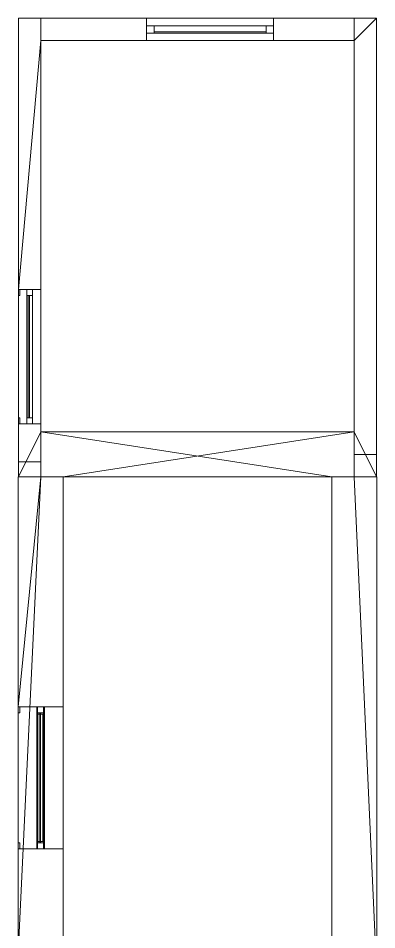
# Model space of a CAD drawing. Header units: millimetres. Extents: x -152400 to 152400, y -152400 to 152400.
# Drawn here: x 1642 to 4041, y 7605 to 13703 of the extents above; entities that cross this region are included whole.
import ezdxf

# ---------------------------------------------------------------- set-up
doc = ezdxf.new("R2010")
doc.units = ezdxf.units.MM
for name, color, linetype, lineweight in [('A-DOOR', 31, 'Continuous', 15), ('A-FLOR', 192, 'Continuous', 15), ('A-GLAZ', 151, 'Continuous', 15), ('A-WALL', 113, 'Continuous', 15)]:
    doc.layers.add(name, color=color, linetype=linetype, lineweight=lineweight)

# ---------------------------------------------------------------- blocks, each defined once
blk = doc.blocks.new('window_218 - window_218-2050824-Cover Sheet View')
at = {"layer": 'A-GLAZ', "lineweight": 18}
mesh = blk.add_polyface(dxfattribs=at)
corners = [(-425, -25, 800), (-425, -25, 1850), (-425, 25, 1850), (-425, 25, 800)]
mesh.append_faces([[corners[k] for k in face] for face in [(0, 1, 2, 3)]])
mesh = blk.add_polyface(dxfattribs=at)
corners = [(425, -25, 800), (-425, -25, 800), (-425, 25, 800), (425, 25, 800)]
mesh.append_faces([[corners[k] for k in face] for face in [(0, 1, 2, 3)]])
mesh = blk.add_polyface(dxfattribs=at)
corners = [(-425, 25, 1850), (425, 25, 1850), (425, 25, 800), (-425, 25, 800), (-375, 25, 1800), (-375, 25, 850), (375, 25, 850), (375, 25, 1800)]
mesh.append_faces([[corners[k] for k in face] for face in [(3, 5, 6, 2), (2, 6, 7, 1)]], dxfattribs={"vtx0": -1, "vtx2": -1})
mesh.append_faces([[corners[k] for k in face] for face in [(4, 5, 3, 0), (7, 4, 0, 1)]], dxfattribs={"vtx1": -1, "vtx3": -1})
mesh = blk.add_polyface(dxfattribs=at)
corners = [(-425, -25, 1850), (425, -25, 1850), (425, 25, 1850), (-425, 25, 1850)]
mesh.append_faces([[corners[k] for k in face] for face in [(0, 1, 2, 3)]])
mesh = blk.add_polyface(dxfattribs=at)
corners = [(-375, -25, 850), (375, -25, 850), (375, 25, 850), (-375, 25, 850)]
mesh.append_faces([[corners[k] for k in face] for face in [(0, 1, 2, 3)]])
mesh = blk.add_polyface(dxfattribs=at)
corners = [(-375, -25, 1800), (-375, -25, 850), (-375, 25, 850), (-375, 25, 1800)]
mesh.append_faces([[corners[k] for k in face] for face in [(0, 1, 2, 3)]])
mesh = blk.add_polyface(dxfattribs=at)
corners = [(375, -25, 1800), (-375, -25, 1800), (-375, 25, 1800), (375, 25, 1800)]
mesh.append_faces([[corners[k] for k in face] for face in [(0, 1, 2, 3)]])
at = {"layer": 'A-GLAZ', "lineweight": 18, "transparency": 33554432}
mesh = blk.add_polyface(dxfattribs=at)
corners = [(-375, 25, 1800), (375, 25, 1800), (375, 25, 850), (-375, 25, 850)]
mesh.append_faces([[corners[k] for k in face] for face in [(3, 0, 1, 2)]])
mesh = blk.add_polyface(dxfattribs=at)
corners = [(-375, 25, 850), (375, 25, 850), (375, 15, 850), (-375, 15, 850)]
mesh.append_faces([[corners[k] for k in face] for face in [(0, 1, 2, 3)]])
mesh = blk.add_polyface(dxfattribs=at)
corners = [(-375, 25, 1800), (-375, 25, 850), (-375, 15, 850), (-375, 15, 1800)]
mesh.append_faces([[corners[k] for k in face] for face in [(0, 1, 2, 3)]])
mesh = blk.add_polyface(dxfattribs=at)
corners = [(375, 25, 1800), (-375, 25, 1800), (-375, 15, 1800), (375, 15, 1800)]
mesh.append_faces([[corners[k] for k in face] for face in [(0, 1, 2, 3)]])
mesh = blk.add_polyface(dxfattribs=at)
corners = [(-375, 15, 1800), (-375, 15, 850), (375, 15, 850), (375, 15, 1800)]
mesh.append_faces([[corners[k] for k in face] for face in [(2, 3, 0, 1)]])
at = {"layer": 'A-GLAZ', "lineweight": 18}
mesh = blk.add_polyface(dxfattribs=at)
corners = [(375, -25, 850), (375, -25, 1800), (375, 25, 1800), (375, 25, 850)]
mesh.append_faces([[corners[k] for k in face] for face in [(0, 1, 2, 3)]])
at = {"layer": 'A-GLAZ', "lineweight": 18, "transparency": 33554432}
mesh = blk.add_polyface(dxfattribs=at)
corners = [(375, 25, 850), (375, 25, 1800), (375, 15, 1800), (375, 15, 850)]
mesh.append_faces([[corners[k] for k in face] for face in [(0, 1, 2, 3)]])
at = {"layer": 'A-GLAZ', "lineweight": 18}
mesh = blk.add_polyface(dxfattribs=at)
corners = [(425, -25, 1850), (425, -25, 800), (425, 25, 800), (425, 25, 1850)]
mesh.append_faces([[corners[k] for k in face] for face in [(0, 1, 2, 3)]])
mesh = blk.add_polyface(dxfattribs=at)
corners = [(-425, -25, 1850), (-425, -25, 800), (425, -25, 800), (425, -25, 1850), (-375, -25, 1800), (375, -25, 1800), (375, -25, 850), (-375, -25, 850)]
mesh.append_faces([[corners[k] for k in face] for face in [(0, 4, 5, 3), (3, 5, 6, 2)]], dxfattribs={"vtx0": -1, "vtx2": -1})
mesh.append_faces([[corners[k] for k in face] for face in [(7, 4, 0, 1), (6, 7, 1, 2)]], dxfattribs={"vtx1": -1, "vtx3": -1})
blk = doc.blocks.new('door_204 - door_204-2050844-Cover Sheet View')
at = {"layer": 'A-DOOR', "lineweight": 18}
for p, q in [((-450, -65), (-410, -65)), ((-450, -75), (-450, -65)), ((-410, -75), (-450, -75)), ((-410, -65), (-410, -75)), ((-400, -75), (-410, -75)), ((410, -65), (450, -65)), ((410, -75), (410, -65)), ((450, -75), (410, -75)), ((450, -65), (450, -75))]:
    blk.add_line(p, q, dxfattribs=at)
mesh = blk.add_polyface(dxfattribs=at)
corners = [(-450, 20, 2150), (450, 20, 2150), (450, 20), (410, 20), (410, 20, 2110), (-410, 20, 2110), (-410, 20), (-450, 20)]
mesh.append_faces([[corners[k] for k in face] for face in [(4, 5, 0, 1)]], dxfattribs={"vtx1": -1, "vtx3": -1})
mesh.append_faces([[corners[k] for k in face] for face in [(2, 3, 4, 1)]], dxfattribs={"vtx2": -1})
mesh.append_faces([[corners[k] for k in face] for face in [(5, 6, 7, 0)]], dxfattribs={"vtx3": -1})
mesh = blk.add_polyface(dxfattribs=at)
corners = [(-450, -20), (-450, -20, 2150), (-450, 20, 2150), (-450, 20)]
mesh.append_faces([[corners[k] for k in face] for face in [(0, 1, 2, 3)]])
mesh = blk.add_polyface(dxfattribs=at)
corners = [(-410, -20), (-450, -20), (-450, 20), (-410, 20)]
mesh.append_faces([[corners[k] for k in face] for face in [(3, 0, 1, 2)]])
mesh = blk.add_polyface(dxfattribs=at)
corners = [(-450, -20, 2150), (450, -20, 2150), (450, 20, 2150), (-450, 20, 2150)]
mesh.append_faces([[corners[k] for k in face] for face in [(0, 1, 2, 3)]])
mesh = blk.add_polyface(dxfattribs=at)
corners = [(-410, -20, 2110), (-410, -20), (-410, 20), (-410, 20, 2110)]
mesh.append_faces([[corners[k] for k in face] for face in [(0, 1, 2, 3)]])
mesh = blk.add_polyface(dxfattribs=at)
corners = [(410, -20, 2110), (-410, -20, 2110), (-410, 20, 2110), (410, 20, 2110)]
mesh.append_faces([[corners[k] for k in face] for face in [(0, 1, 2, 3)]])
mesh = blk.add_polyface(dxfattribs=at)
corners = [(410, 0, 2110), (410, 0), (-410, 0), (-410, 0, 2110)]
mesh.append_faces([[corners[k] for k in face] for face in [(1, 2, 3, 0)]])
mesh = blk.add_polyface(dxfattribs=at)
corners = [(-410, -10, 2110), (410, -10, 2110), (410, 0, 2110), (-410, 0, 2110)]
mesh.append_faces([[corners[k] for k in face] for face in [(0, 1, 2, 3)]])
mesh = blk.add_polyface(dxfattribs=at)
corners = [(-410, -10), (-410, -10, 2110), (-410, 0, 2110), (-410, 0)]
mesh.append_faces([[corners[k] for k in face] for face in [(0, 1, 2, 3)]])
mesh = blk.add_polyface(dxfattribs=at)
corners = [(410, -10), (-410, -10), (-410, 0), (410, 0)]
mesh.append_faces([[corners[k] for k in face] for face in [(0, 1, 2, 3)]])
mesh = blk.add_polyface(dxfattribs=at)
corners = [(410, -20), (410, -20, 2110), (410, 20, 2110), (410, 20)]
mesh.append_faces([[corners[k] for k in face] for face in [(0, 1, 2, 3)]])
mesh = blk.add_polyface(dxfattribs=at)
corners = [(450, -20), (410, -20), (410, 20), (450, 20)]
mesh.append_faces([[corners[k] for k in face] for face in [(0, 1, 2, 3)]])
mesh = blk.add_polyface(dxfattribs=at)
corners = [(410, -10, 2110), (410, -10), (410, 0), (410, 0, 2110)]
mesh.append_faces([[corners[k] for k in face] for face in [(0, 1, 2, 3)]])
mesh = blk.add_polyface(dxfattribs=at)
corners = [(450, -20, 2150), (450, -20), (450, 20), (450, 20, 2150)]
mesh.append_faces([[corners[k] for k in face] for face in [(0, 1, 2, 3)]])
mesh = blk.add_polyface(dxfattribs=at)
corners = [(-450, -20, 2150), (-450, -20), (-410, -20), (-410, -20, 2110), (410, -20, 2110), (410, -20), (450, -20), (450, -20, 2150)]
mesh.append_faces([[corners[k] for k in face] for face in [(3, 0, 1, 2)]], dxfattribs={"vtx0": -1})
mesh.append_faces([[corners[k] for k in face] for face in [(0, 3, 4, 7)]], dxfattribs={"vtx0": -1, "vtx2": -1})
mesh.append_faces([[corners[k] for k in face] for face in [(6, 7, 4, 5)]], dxfattribs={"vtx1": -1})
mesh = blk.add_polyface(dxfattribs=at)
corners = [(410, -10, 2110), (-410, -10, 2110), (-410, -10), (410, -10)]
mesh.append_faces([[corners[k] for k in face] for face in [(2, 3, 0, 1)]])
blk = doc.blocks.new('door_3263 - door_3263-2050846-Cover Sheet View')
at = {"layer": 'A-DOOR', "lineweight": 18}
for p, q in [((-475, -140), (-435, -140)), ((-475, -150), (-475, -140)), ((-435, -150), (-475, -150)), ((-435, -140), (-435, -150)), ((-425, -150), (-435, -150)), ((435, -140), (475, -140)), ((435, -150), (435, -140)), ((475, -150), (435, -150)), ((475, -140), (475, -150))]:
    blk.add_line(p, q, dxfattribs=at)
mesh = blk.add_polyface(dxfattribs=at)
corners = [(-475, 20, 2100), (475, 20, 2100), (475, 20), (435, 20), (435, 20, 2060), (-435, 20, 2060), (-435, 20), (-475, 20)]
mesh.append_faces([[corners[k] for k in face] for face in [(4, 5, 0, 1)]], dxfattribs={"vtx1": -1, "vtx3": -1})
mesh.append_faces([[corners[k] for k in face] for face in [(2, 3, 4, 1)]], dxfattribs={"vtx2": -1})
mesh.append_faces([[corners[k] for k in face] for face in [(5, 6, 7, 0)]], dxfattribs={"vtx3": -1})
mesh = blk.add_polyface(dxfattribs=at)
corners = [(-475, -20), (-475, -20, 2100), (-475, 20, 2100), (-475, 20)]
mesh.append_faces([[corners[k] for k in face] for face in [(0, 1, 2, 3)]])
mesh = blk.add_polyface(dxfattribs=at)
corners = [(-435, -20), (-475, -20), (-475, 20), (-435, 20)]
mesh.append_faces([[corners[k] for k in face] for face in [(3, 0, 1, 2)]])
mesh = blk.add_polyface(dxfattribs=at)
corners = [(-475, -20, 2100), (475, -20, 2100), (475, 20, 2100), (-475, 20, 2100)]
mesh.append_faces([[corners[k] for k in face] for face in [(0, 1, 2, 3)]])
mesh = blk.add_polyface(dxfattribs=at)
corners = [(-435, -20, 2060), (-435, -20), (-435, 20), (-435, 20, 2060)]
mesh.append_faces([[corners[k] for k in face] for face in [(0, 1, 2, 3)]])
mesh = blk.add_polyface(dxfattribs=at)
corners = [(435, -20, 2060), (-435, -20, 2060), (-435, 20, 2060), (435, 20, 2060)]
mesh.append_faces([[corners[k] for k in face] for face in [(0, 1, 2, 3)]])
mesh = blk.add_polyface(dxfattribs=at)
corners = [(435, 0, 2060), (435, 0), (-435, 0), (-435, 0, 2060)]
mesh.append_faces([[corners[k] for k in face] for face in [(2, 3, 0, 1)]])
mesh = blk.add_polyface(dxfattribs=at)
corners = [(-435, -10, 2060), (435, -10, 2060), (435, 0, 2060), (-435, 0, 2060)]
mesh.append_faces([[corners[k] for k in face] for face in [(0, 1, 2, 3)]])
mesh = blk.add_polyface(dxfattribs=at)
corners = [(-435, -10), (-435, -10, 2060), (-435, 0, 2060), (-435, 0)]
mesh.append_faces([[corners[k] for k in face] for face in [(0, 1, 2, 3)]])
mesh = blk.add_polyface(dxfattribs=at)
corners = [(435, -10), (-435, -10), (-435, 0), (435, 0)]
mesh.append_faces([[corners[k] for k in face] for face in [(0, 1, 2, 3)]])
mesh = blk.add_polyface(dxfattribs=at)
corners = [(435, -20), (435, -20, 2060), (435, 20, 2060), (435, 20)]
mesh.append_faces([[corners[k] for k in face] for face in [(0, 1, 2, 3)]])
mesh = blk.add_polyface(dxfattribs=at)
corners = [(475, -20), (435, -20), (435, 20), (475, 20)]
mesh.append_faces([[corners[k] for k in face] for face in [(0, 1, 2, 3)]])
mesh = blk.add_polyface(dxfattribs=at)
corners = [(435, -10, 2060), (435, -10), (435, 0), (435, 0, 2060)]
mesh.append_faces([[corners[k] for k in face] for face in [(0, 1, 2, 3)]])
mesh = blk.add_polyface(dxfattribs=at)
corners = [(475, -20, 2100), (475, -20), (475, 20), (475, 20, 2100)]
mesh.append_faces([[corners[k] for k in face] for face in [(0, 1, 2, 3)]])
mesh = blk.add_polyface(dxfattribs=at)
corners = [(-475, -20, 2100), (-475, -20), (-435, -20), (-435, -20, 2060), (435, -20, 2060), (435, -20), (475, -20), (475, -20, 2100)]
mesh.append_faces([[corners[k] for k in face] for face in [(3, 0, 1, 2)]], dxfattribs={"vtx0": -1})
mesh.append_faces([[corners[k] for k in face] for face in [(0, 3, 4, 7)]], dxfattribs={"vtx0": -1, "vtx2": -1})
mesh.append_faces([[corners[k] for k in face] for face in [(6, 7, 4, 5)]], dxfattribs={"vtx1": -1})
mesh = blk.add_polyface(dxfattribs=at)
corners = [(435, -10, 2060), (-435, -10, 2060), (-435, -10), (435, -10)]
mesh.append_faces([[corners[k] for k in face] for face in [(3, 0, 1, 2)]])
blk = doc.blocks.new('window_218 - window_218-2050826-Cover Sheet View')
at = {"layer": 'A-GLAZ', "lineweight": 18}
mesh = blk.add_polyface(dxfattribs=at)
corners = [(-475, -25, 800), (-475, -25, 1200), (-475, 25, 1200), (-475, 25, 800)]
mesh.append_faces([[corners[k] for k in face] for face in [(0, 1, 2, 3)]])
mesh = blk.add_polyface(dxfattribs=at)
corners = [(475, -25, 800), (-475, -25, 800), (-475, 25, 800), (475, 25, 800)]
mesh.append_faces([[corners[k] for k in face] for face in [(0, 1, 2, 3)]])
mesh = blk.add_polyface(dxfattribs=at)
corners = [(-475, 25, 1200), (475, 25, 1200), (475, 25, 800), (-475, 25, 800), (-425, 25, 1150), (-425, 25, 850), (425, 25, 850), (425, 25, 1150)]
mesh.append_faces([[corners[k] for k in face] for face in [(3, 5, 6, 2), (2, 6, 7, 1)]], dxfattribs={"vtx0": -1, "vtx2": -1})
mesh.append_faces([[corners[k] for k in face] for face in [(4, 5, 3, 0), (7, 4, 0, 1)]], dxfattribs={"vtx1": -1, "vtx3": -1})
mesh = blk.add_polyface(dxfattribs=at)
corners = [(-475, -25, 1200), (475, -25, 1200), (475, 25, 1200), (-475, 25, 1200)]
mesh.append_faces([[corners[k] for k in face] for face in [(0, 1, 2, 3)]])
mesh = blk.add_polyface(dxfattribs=at)
corners = [(-425, -25, 850), (425, -25, 850), (425, 25, 850), (-425, 25, 850)]
mesh.append_faces([[corners[k] for k in face] for face in [(0, 1, 2, 3)]])
mesh = blk.add_polyface(dxfattribs=at)
corners = [(-425, -25, 1150), (-425, -25, 850), (-425, 25, 850), (-425, 25, 1150)]
mesh.append_faces([[corners[k] for k in face] for face in [(0, 1, 2, 3)]])
mesh = blk.add_polyface(dxfattribs=at)
corners = [(425, -25, 1150), (-425, -25, 1150), (-425, 25, 1150), (425, 25, 1150)]
mesh.append_faces([[corners[k] for k in face] for face in [(0, 1, 2, 3)]])
at = {"layer": 'A-GLAZ', "lineweight": 18, "transparency": 33554432}
mesh = blk.add_polyface(dxfattribs=at)
corners = [(-425, 25, 1150), (425, 25, 1150), (425, 25, 850), (-425, 25, 850)]
mesh.append_faces([[corners[k] for k in face] for face in [(3, 0, 1, 2)]])
mesh = blk.add_polyface(dxfattribs=at)
corners = [(-425, 25, 850), (425, 25, 850), (425, 15, 850), (-425, 15, 850)]
mesh.append_faces([[corners[k] for k in face] for face in [(0, 1, 2, 3)]])
mesh = blk.add_polyface(dxfattribs=at)
corners = [(-425, 25, 1150), (-425, 25, 850), (-425, 15, 850), (-425, 15, 1150)]
mesh.append_faces([[corners[k] for k in face] for face in [(0, 1, 2, 3)]])
mesh = blk.add_polyface(dxfattribs=at)
corners = [(425, 25, 1150), (-425, 25, 1150), (-425, 15, 1150), (425, 15, 1150)]
mesh.append_faces([[corners[k] for k in face] for face in [(0, 1, 2, 3)]])
mesh = blk.add_polyface(dxfattribs=at)
corners = [(-425, 15, 1150), (-425, 15, 850), (425, 15, 850), (425, 15, 1150)]
mesh.append_faces([[corners[k] for k in face] for face in [(2, 3, 0, 1)]])
at = {"layer": 'A-GLAZ', "lineweight": 18}
mesh = blk.add_polyface(dxfattribs=at)
corners = [(425, -25, 850), (425, -25, 1150), (425, 25, 1150), (425, 25, 850)]
mesh.append_faces([[corners[k] for k in face] for face in [(0, 1, 2, 3)]])
at = {"layer": 'A-GLAZ', "lineweight": 18, "transparency": 33554432}
mesh = blk.add_polyface(dxfattribs=at)
corners = [(425, 25, 850), (425, 25, 1150), (425, 15, 1150), (425, 15, 850)]
mesh.append_faces([[corners[k] for k in face] for face in [(0, 1, 2, 3)]])
at = {"layer": 'A-GLAZ', "lineweight": 18}
mesh = blk.add_polyface(dxfattribs=at)
corners = [(475, -25, 1200), (475, -25, 800), (475, 25, 800), (475, 25, 1200)]
mesh.append_faces([[corners[k] for k in face] for face in [(0, 1, 2, 3)]])
mesh = blk.add_polyface(dxfattribs=at)
corners = [(-475, -25, 1200), (-475, -25, 800), (475, -25, 800), (475, -25, 1200), (-425, -25, 1150), (425, -25, 1150), (425, -25, 850), (-425, -25, 850)]
mesh.append_faces([[corners[k] for k in face] for face in [(0, 4, 5, 3), (3, 5, 6, 2)]], dxfattribs={"vtx0": -1, "vtx2": -1})
mesh.append_faces([[corners[k] for k in face] for face in [(7, 4, 0, 1), (6, 7, 1, 2)]], dxfattribs={"vtx1": -1, "vtx3": -1})

msp = doc.modelspace()

# ---------------------------------------------------------------- block references
at = {"layer": 'A-DOOR', "lineweight": 18, "rotation": 270}
for name, p in [('door_204 - door_204-2050844-Cover Sheet View', (1718.5, 11438.89)), ('door_3263 - door_3263-2050846-Cover Sheet View', (1792, 8621.2))]:
    msp.add_blockref(name, p, dxfattribs=at)
at = {"layer": 'A-GLAZ', "lineweight": 18, "transparency": 33554432}
for name, p, rotation in [('window_218 - window_218-2050824-Cover Sheet View', (2925.46, 13628, 200), 180), ('window_218 - window_218-2050826-Cover Sheet View', (1792, 8621.2, 1300), 270)]:
    msp.add_blockref(name, p, dxfattribs=dict(at, rotation=rotation))

# ---------------------------------------------------------------- meshes
at = {"layer": 'A-FLOR', "lineweight": 18}
mesh = msp.add_polyface(dxfattribs=at)
corners = [(1793.5, 13553), (3889.5, 13553), (3889.5, 10935), (1793.5, 10935)]
mesh.append_faces([[corners[k] for k in face] for face in [(3, 0, 1, 2)]])
mesh = msp.add_polyface(dxfattribs=at)
corners = [(1793.5, 13553, 1), (1793.5, 10935, 1), (3889.5, 10935, 1), (3889.5, 13553, 1)]
mesh.append_faces([[corners[k] for k in face] for face in [(2, 3, 0, 1)]])
mesh = msp.add_polyface(dxfattribs=at)
corners = [(3889.5, 13553), (1793.5, 13553), (1793.5, 13553, 1), (3889.5, 13553, 1)]
mesh.append_faces([[corners[k] for k in face] for face in [(3, 0, 1, 2)]])
mesh = msp.add_polyface(dxfattribs=at)
corners = [(1793.5, 13553), (1793.5, 10935), (1793.5, 10935, 1), (1793.5, 13553, 1)]
mesh.append_faces([[corners[k] for k in face] for face in [(0, 1, 2, 3)]])
mesh = msp.add_polyface(dxfattribs=at)
corners = [(3889.5, 10935), (3889.5, 13553), (3889.5, 13553, 1), (3889.5, 10935, 1)]
mesh.append_faces([[corners[k] for k in face] for face in [(0, 1, 2, 3)]])
mesh = msp.add_polyface(dxfattribs=at)
corners = [(1793.5, 10935), (3889.5, 10935), (3889.5, 10935, 1), (1793.5, 10935, 1)]
mesh.append_faces([[corners[k] for k in face] for face in [(3, 0, 1, 2)]])
mesh = msp.add_polyface(dxfattribs=at)
corners = [(1942, 10635), (3741, 10635), (3741, 7295), (1942, 7295)]
mesh.append_faces([[corners[k] for k in face] for face in [(3, 0, 1, 2)]])
mesh = msp.add_polyface(dxfattribs=at)
corners = [(1942, 10635, 1), (1942, 7295, 1), (3741, 7295, 1), (3741, 10635, 1)]
mesh.append_faces([[corners[k] for k in face] for face in [(2, 3, 0, 1)]])
mesh = msp.add_polyface(dxfattribs=at)
corners = [(3741, 10635), (1942, 10635), (1942, 10635, 1), (3741, 10635, 1)]
mesh.append_faces([[corners[k] for k in face] for face in [(0, 1, 2, 3)]])
mesh = msp.add_polyface(dxfattribs=at)
corners = [(1942, 10635), (1942, 7295), (1942, 7295, 1), (1942, 10635, 1)]
mesh.append_faces([[corners[k] for k in face] for face in [(0, 1, 2, 3)]])
mesh = msp.add_polyface(dxfattribs=at)
corners = [(3741, 7295), (3741, 10635), (3741, 10635, 1), (3741, 7295, 1)]
mesh.append_faces([[corners[k] for k in face] for face in [(0, 1, 2, 3)]])
at = {"layer": 'A-WALL', "lineweight": 18}
mesh = msp.add_polyface(dxfattribs=at)
corners = [(1643.5, 10734.15, 2580), (1643.5, 13703, 2190.15), (1643.5, 13703), (1643.5, 11888.89), (1643.5, 11888.89, 2150), (1643.5, 10988.89, 2150), (1643.5, 10988.89), (1643.5, 10635), (1643.5, 10635, 2580)]
mesh.append_faces([[corners[k] for k in face] for face in [(6, 7, 5)]], dxfattribs={"vtx1": -1})
mesh.append_faces([[corners[k] for k in face] for face in [(8, 0, 5, 7)]], dxfattribs={"vtx1": -1, "vtx2": -1})
mesh.append_faces([[corners[k] for k in face] for face in [(0, 1, 4, 5)]], dxfattribs={"vtx1": -1, "vtx3": -1})
mesh.append_faces([[corners[k] for k in face] for face in [(2, 3, 4, 1)]], dxfattribs={"vtx2": -1})
mesh = msp.add_polyface(dxfattribs=at)
corners = [(1643.5, 13703), (1793.5, 13703), (1793.5, 13553), (1793.5, 11888.89), (1643.5, 11888.89), (1793.5, 10635), (1643.5, 10635), (1643.5, 10988.89), (1793.5, 10988.89), (1793.5, 10935)]
mesh.append_faces([[corners[k] for k in face] for face in [(4, 2, 3)]], dxfattribs={"vtx0": -1})
mesh.append_faces([[corners[k] for k in face] for face in [(0, 1, 2, 4), (9, 5, 6), (7, 8, 9, 6)]], dxfattribs={"vtx2": -1})
mesh = msp.add_polyface(dxfattribs=at)
corners = [(1793.5, 10734.15, 2580), (1793.5, 13703, 2190.15), (1643.5, 13703, 2190.15), (1643.5, 10734.15, 2580)]
mesh.append_faces([[corners[k] for k in face] for face in [(1, 2, 3, 0)]])
mesh = msp.add_polyface(dxfattribs=at)
corners = [(1793.5, 13703), (1643.5, 13703), (1643.5, 13703, 2190.15), (1793.5, 13703, 2190.15)]
mesh.append_faces([[corners[k] for k in face] for face in [(3, 0, 1, 2)]])
mesh = msp.add_polyface(dxfattribs=at)
corners = [(1793.5, 13703, 2190.15), (1793.5, 10734.15, 2580), (1793.5, 10635, 2580), (1793.5, 10635), (1793.5, 10935), (1793.5, 10988.89), (1793.5, 10988.89, 2150), (1793.5, 11888.89, 2150), (1793.5, 11888.89), (1793.5, 13553), (1793.5, 13703)]
mesh.append_faces([[corners[k] for k in face] for face in [(6, 3, 4, 5)]], dxfattribs={"vtx0": -1})
mesh.append_faces([[corners[k] for k in face] for face in [(7, 0, 1, 6)]], dxfattribs={"vtx0": -1, "vtx2": -1})
mesh.append_faces([[corners[k] for k in face] for face in [(8, 9, 7)]], dxfattribs={"vtx1": -1})
mesh.append_faces([[corners[k] for k in face] for face in [(2, 3, 6, 1)]], dxfattribs={"vtx1": -1, "vtx2": -1})
mesh.append_faces([[corners[k] for k in face] for face in [(9, 10, 0, 7)]], dxfattribs={"vtx2": -1, "vtx3": -1})
mesh = msp.add_polyface(dxfattribs=at)
corners = [(3889.5, 13703), (1793.5, 13703), (1793.5, 13703, 2190.15), (1793.5, 13703, 2200), (3889.5, 13703, 2200), (3889.5, 13703, 2196.83), (3350.46, 13703, 1000), (3350.46, 13703, 2050), (2500.46, 13703, 2050), (2500.46, 13703, 1000)]
mesh.append_faces([[corners[k] for k in face] for face in [(0, 6, 5)]], dxfattribs={"vtx0": -1, "vtx1": -1})
mesh.append_faces([[corners[k] for k in face] for face in [(7, 4, 5, 6), (4, 7, 8, 3), (9, 1, 2)]], dxfattribs={"vtx0": -1, "vtx2": -1})
mesh.append_faces([[corners[k] for k in face] for face in [(9, 6, 0, 1), (2, 3, 8, 9)]], dxfattribs={"vtx1": -1, "vtx3": -1})
mesh = msp.add_polyface(dxfattribs=at)
corners = [(3889.5, 13553), (1793.5, 13553), (1793.5, 13703), (3889.5, 13703)]
mesh.append_faces([[corners[k] for k in face] for face in [(0, 1, 2, 3)]])
mesh = msp.add_polyface(dxfattribs=at)
corners = [(1793.5, 13553, 2200), (3889.5, 13553, 2200), (3889.5, 13703, 2200), (1793.5, 13703, 2200)]
mesh.append_faces([[corners[k] for k in face] for face in [(0, 1, 2, 3)]])
mesh = msp.add_polyface(dxfattribs=at)
corners = [(1793.5, 13553), (1793.5, 13553, 2200), (1793.5, 13703, 2200), (1793.5, 13703, 2190.15), (1793.5, 13703)]
mesh.append_faces([[corners[k] for k in face] for face in [(0, 1, 3, 4)]], dxfattribs={"vtx1": -1})
mesh.append_faces([[corners[k] for k in face] for face in [(1, 2, 3)]], dxfattribs={"vtx2": -1})
mesh = msp.add_polyface(dxfattribs=at)
corners = [(3350.46, 13703, 2050), (3350.46, 13553, 2050), (2500.46, 13553, 2050), (2500.46, 13703, 2050)]
mesh.append_faces([[corners[k] for k in face] for face in [(0, 1, 2, 3)]])
mesh = msp.add_polyface(dxfattribs=at)
corners = [(2500.46, 13703, 2050), (2500.46, 13553, 2050), (2500.46, 13553, 1000), (2500.46, 13703, 1000)]
mesh.append_faces([[corners[k] for k in face] for face in [(0, 1, 2, 3)]])
mesh = msp.add_polyface(dxfattribs=at)
corners = [(3350.46, 13553, 1000), (3350.46, 13703, 1000), (2500.46, 13703, 1000), (2500.46, 13553, 1000)]
mesh.append_faces([[corners[k] for k in face] for face in [(2, 3, 0, 1)]])
mesh = msp.add_polyface(dxfattribs=at)
corners = [(3350.46, 13703, 1000), (3350.46, 13553, 1000), (3350.46, 13553, 2050), (3350.46, 13703, 2050)]
mesh.append_faces([[corners[k] for k in face] for face in [(0, 1, 2, 3)]])
mesh = msp.add_polyface(dxfattribs=at)
corners = [(3889.5, 13703), (3889.5, 13553), (3889.5, 10935), (3889.5, 10635), (3889.5, 10635, 2580), (3889.5, 10785, 2580), (3889.5, 13703, 2196.83)]
mesh.append_faces([[corners[k] for k in face] for face in [(5, 2, 3, 4)]], dxfattribs={"vtx0": -1})
mesh.append_faces([[corners[k] for k in face] for face in [(2, 5, 6)]], dxfattribs={"vtx0": -1, "vtx2": -1})
mesh.append_faces([[corners[k] for k in face] for face in [(6, 0, 1, 2)]], dxfattribs={"vtx3": -1})
mesh = msp.add_polyface(dxfattribs=at)
corners = [(3889.5, 10635), (3889.5, 10935), (3889.5, 13553), (3889.5, 13703), (4039.5, 13703), (4039.5, 10635)]
mesh.append_faces([[corners[k] for k in face] for face in [(1, 5, 0)]], dxfattribs={"vtx0": -1})
mesh.append_faces([[corners[k] for k in face] for face in [(4, 5, 1, 2)]], dxfattribs={"vtx1": -1, "vtx3": -1})
mesh.append_faces([[corners[k] for k in face] for face in [(2, 3, 4)]], dxfattribs={"vtx2": -1})
mesh = msp.add_polyface(dxfattribs=at)
corners = [(3889.5, 13703, 2196.83), (3889.5, 10785, 2580), (4039.5, 10785, 2580), (4039.5, 13703, 2196.83)]
mesh.append_faces([[corners[k] for k in face] for face in [(0, 1, 2, 3)]])
mesh = msp.add_polyface(dxfattribs=at)
corners = [(4039.5, 13703), (3889.5, 13703), (3889.5, 13703, 2196.83), (4039.5, 13703, 2196.83)]
mesh.append_faces([[corners[k] for k in face] for face in [(2, 3, 0, 1)]])
mesh = msp.add_polyface(dxfattribs=at)
corners = [(3889.5, 13553, 2200), (3889.5, 13553), (3889.5, 13703), (3889.5, 13703, 2196.83), (3889.5, 13703, 2200)]
mesh.append_faces([[corners[k] for k in face] for face in [(3, 0, 1, 2)]], dxfattribs={"vtx0": -1})
mesh.append_faces([[corners[k] for k in face] for face in [(4, 0, 3)]], dxfattribs={"vtx1": -1})
mesh = msp.add_polyface(dxfattribs=at)
corners = [(4039.5, 10635), (4039.5, 13703), (4039.5, 13703, 2196.83), (4039.5, 10785, 2580), (4039.5, 10635, 2580)]
mesh.append_faces([[corners[k] for k in face] for face in [(2, 0, 1)]], dxfattribs={"vtx0": -1})
mesh.append_faces([[corners[k] for k in face] for face in [(3, 4, 0, 2)]], dxfattribs={"vtx2": -1})
mesh = msp.add_polyface(dxfattribs=at)
corners = [(1793.5, 13553), (3889.5, 13553), (3889.5, 13553, 2200), (1793.5, 13553, 2200), (3350.46, 13553, 2050), (3350.46, 13553, 1000), (2500.46, 13553, 1000), (2500.46, 13553, 2050)]
mesh.append_faces([[corners[k] for k in face] for face in [(6, 0, 1, 5), (5, 1, 2, 4)]], dxfattribs={"vtx0": -1, "vtx2": -1})
mesh.append_faces([[corners[k] for k in face] for face in [(3, 0, 6, 7), (2, 3, 7, 4)]], dxfattribs={"vtx1": -1, "vtx3": -1})
mesh = msp.add_polyface(dxfattribs=at)
corners = [(1793.5, 10988.89, 2150), (1643.5, 10988.89, 2150), (1643.5, 11888.89, 2150), (1793.5, 11888.89, 2150)]
mesh.append_faces([[corners[k] for k in face] for face in [(0, 1, 2, 3)]])
mesh = msp.add_polyface(dxfattribs=at)
corners = [(1793.5, 11888.89, 2150), (1643.5, 11888.89, 2150), (1643.5, 11888.89), (1793.5, 11888.89)]
mesh.append_faces([[corners[k] for k in face] for face in [(1, 2, 3, 0)]])
mesh = msp.add_polyface(dxfattribs=at)
corners = [(1643.5, 10988.89, 2150), (1793.5, 10988.89, 2150), (1793.5, 10988.89), (1643.5, 10988.89)]
mesh.append_faces([[corners[k] for k in face] for face in [(3, 0, 1, 2)]])
mesh = msp.add_polyface(dxfattribs=at)
corners = [(1793.5, 10935), (1793.5, 10935, 2580), (3889.5, 10935, 2580), (3889.5, 10935)]
mesh.append_faces([[corners[k] for k in face] for face in [(2, 3, 0, 1)]])
mesh = msp.add_polyface(dxfattribs=at)
corners = [(3889.5, 10635), (3741, 10635), (1942, 10635), (1793.5, 10635), (1793.5, 10935), (3889.5, 10935)]
mesh.append_faces([[corners[k] for k in face] for face in [(4, 5, 2, 3)]], dxfattribs={"vtx1": -1})
mesh.append_faces([[corners[k] for k in face] for face in [(5, 0, 1, 2)]], dxfattribs={"vtx3": -1})
mesh = msp.add_polyface(dxfattribs=at)
corners = [(1793.5, 10635, 2580), (1942, 10635, 2580), (3741, 10635, 2580), (3889.5, 10635, 2580), (3889.5, 10935, 2580), (1793.5, 10935, 2580)]
mesh.append_faces([[corners[k] for k in face] for face in [(4, 5, 2, 3)]], dxfattribs={"vtx1": -1})
mesh.append_faces([[corners[k] for k in face] for face in [(5, 0, 1, 2)]], dxfattribs={"vtx3": -1})
mesh = msp.add_polyface(dxfattribs=at)
corners = [(1793.5, 10635), (1793.5, 10635, 2580), (1793.5, 10935, 2580), (1793.5, 10935)]
mesh.append_faces([[corners[k] for k in face] for face in [(3, 0, 1, 2)]])
mesh = msp.add_polyface(dxfattribs=at)
corners = [(3889.5, 10635, 2580), (3889.5, 10635), (3889.5, 10935), (3889.5, 10935, 2580)]
mesh.append_faces([[corners[k] for k in face] for face in [(1, 2, 3, 0)]])
mesh = msp.add_polyface(dxfattribs=at)
corners = [(1643.5, 10635, 2580), (1793.5, 10635, 2580), (1793.5, 10734.15, 2580), (1643.5, 10734.15, 2580)]
mesh.append_faces([[corners[k] for k in face] for face in [(0, 1, 2, 3)]])
mesh = msp.add_polyface(dxfattribs=at)
corners = [(3889.5, 10635, 2580), (4039.5, 10635, 2580), (4039.5, 10785, 2580), (3889.5, 10785, 2580)]
mesh.append_faces([[corners[k] for k in face] for face in [(3, 0, 1, 2)]])
mesh = msp.add_polyface(dxfattribs=at)
corners = [(1642, 7445, 2580), (1642, 10635, 2580), (1642, 10635), (1642, 9096.2), (1642, 9096.2, 2500), (1642, 8146.2, 2500), (1642, 8146.2), (1642, 7445)]
mesh.append_faces([[corners[k] for k in face] for face in [(0, 1, 4, 5)]], dxfattribs={"vtx1": -1, "vtx3": -1})
mesh.append_faces([[corners[k] for k in face] for face in [(2, 3, 4, 1)]], dxfattribs={"vtx2": -1})
mesh.append_faces([[corners[k] for k in face] for face in [(5, 6, 7, 0)]], dxfattribs={"vtx3": -1})
mesh = msp.add_polyface(dxfattribs=at)
corners = [(1942, 8146.2), (1942, 7445), (1642, 7445), (1642, 8146.2), (1942, 10635), (1942, 9096.2), (1642, 9096.2), (1642, 10635), (1643.5, 10635), (1793.5, 10635)]
mesh.append_faces([[corners[k] for k in face] for face in [(0, 1, 2, 3)]])
mesh.append_faces([[corners[k] for k in face] for face in [(9, 4, 5, 6), (6, 7, 8, 9)]], dxfattribs={"vtx3": -1})
mesh = msp.add_polyface(dxfattribs=at)
corners = [(1942, 7445, 2580), (1942, 10635, 2580), (1793.5, 10635, 2580), (1643.5, 10635, 2580), (1642, 10635, 2580), (1642, 7445, 2580)]
mesh.append_faces([[corners[k] for k in face] for face in [(0, 1, 2, 5), (3, 4, 5, 2)]], dxfattribs={"vtx2": -1})
mesh = msp.add_polyface(dxfattribs=at)
corners = [(1942, 10635, 2580), (1942, 10635), (1793.5, 10635), (1643.5, 10635), (1642, 10635), (1642, 10635, 2580), (1643.5, 10635, 2580), (1793.5, 10635, 2580)]
mesh.append_faces([[corners[k] for k in face] for face in [(2, 3, 6, 7)]], dxfattribs={"vtx1": -1, "vtx3": -1})
mesh.append_faces([[corners[k] for k in face] for face in [(0, 1, 2, 7)]], dxfattribs={"vtx2": -1})
mesh.append_faces([[corners[k] for k in face] for face in [(3, 4, 5, 6)]], dxfattribs={"vtx3": -1})
mesh = msp.add_polyface(dxfattribs=at)
corners = [(1793.5, 10635), (1793.5, 10635, 2580), (1643.5, 10635, 2580), (1643.5, 10635)]
mesh.append_faces([[corners[k] for k in face] for face in [(2, 3, 0, 1)]])
mesh = msp.add_polyface(dxfattribs=at)
corners = [(1793.5, 10635), (1942, 10635), (3741, 10635), (3889.5, 10635), (3889.5, 10635, 2580), (3741, 10635, 2580), (1942, 10635, 2580), (1793.5, 10635, 2580)]
mesh.append_faces([[corners[k] for k in face] for face in [(5, 2, 3, 4)]], dxfattribs={"vtx0": -1})
mesh.append_faces([[corners[k] for k in face] for face in [(6, 1, 2, 5)]], dxfattribs={"vtx0": -1, "vtx2": -1})
mesh.append_faces([[corners[k] for k in face] for face in [(0, 1, 6, 7)]], dxfattribs={"vtx1": -1})
mesh = msp.add_polyface(dxfattribs=at)
corners = [(1942, 10635, 2580), (1942, 7445, 2580), (1942, 7445), (1942, 8146.2), (1942, 8146.2, 2500), (1942, 9096.2, 2500), (1942, 9096.2), (1942, 10635)]
mesh.append_faces([[corners[k] for k in face] for face in [(1, 4, 5, 0)]], dxfattribs={"vtx0": -1, "vtx2": -1})
mesh.append_faces([[corners[k] for k in face] for face in [(2, 3, 4, 1)]], dxfattribs={"vtx2": -1})
mesh.append_faces([[corners[k] for k in face] for face in [(5, 6, 7, 0)]], dxfattribs={"vtx3": -1})
mesh = msp.add_polyface(dxfattribs=at)
corners = [(3741, 10635), (3741, 7295), (3741, 7295, 2580), (3741, 10635, 2580)]
mesh.append_faces([[corners[k] for k in face] for face in [(2, 3, 0, 1)]])
mesh = msp.add_polyface(dxfattribs=at)
corners = [(3741, 7295), (3741, 10635), (3889.5, 10635), (4039.5, 10635), (4041, 10635), (4041, 7295)]
mesh.append_faces([[corners[k] for k in face] for face in [(0, 1, 2, 5), (3, 4, 5, 2)]], dxfattribs={"vtx2": -1})
mesh = msp.add_polyface(dxfattribs=at)
corners = [(3741, 10635, 2580), (3741, 7295, 2580), (4041, 7295, 2580), (4041, 10635, 2580), (4039.5, 10635, 2580), (3889.5, 10635, 2580)]
mesh.append_faces([[corners[k] for k in face] for face in [(5, 0, 1, 2), (2, 3, 4, 5)]], dxfattribs={"vtx3": -1})
mesh = msp.add_polyface(dxfattribs=at)
corners = [(3741, 10635), (3741, 10635, 2580), (3889.5, 10635, 2580), (4039.5, 10635, 2580), (4041, 10635, 2580), (4041, 10635), (4039.5, 10635), (3889.5, 10635)]
mesh.append_faces([[corners[k] for k in face] for face in [(7, 2, 3, 6)]], dxfattribs={"vtx0": -1, "vtx2": -1})
mesh.append_faces([[corners[k] for k in face] for face in [(5, 6, 3, 4)]], dxfattribs={"vtx1": -1})
mesh.append_faces([[corners[k] for k in face] for face in [(7, 0, 1, 2)]], dxfattribs={"vtx3": -1})
mesh = msp.add_polyface(dxfattribs=at)
corners = [(3889.5, 10635, 2580), (3889.5, 10635), (4039.5, 10635), (4039.5, 10635, 2580)]
mesh.append_faces([[corners[k] for k in face] for face in [(0, 1, 2, 3)]])
mesh = msp.add_polyface(dxfattribs=at)
corners = [(4041, 10635), (4041, 10635, 2580), (4041, 7295, 2580), (4041, 7295)]
mesh.append_faces([[corners[k] for k in face] for face in [(1, 2, 3, 0)]])
mesh = msp.add_polyface(dxfattribs=at)
corners = [(1642, 9096.2, 2500), (1942, 9096.2, 2500), (1942, 8146.2, 2500), (1642, 8146.2, 2500)]
mesh.append_faces([[corners[k] for k in face] for face in [(0, 1, 2, 3)]])
mesh = msp.add_polyface(dxfattribs=at)
corners = [(1942, 9096.2, 2500), (1642, 9096.2, 2500), (1642, 9096.2), (1942, 9096.2)]
mesh.append_faces([[corners[k] for k in face] for face in [(0, 1, 2, 3)]])
mesh = msp.add_polyface(dxfattribs=at)
corners = [(1942, 8146.2), (1642, 8146.2), (1642, 8146.2, 2500), (1942, 8146.2, 2500)]
mesh.append_faces([[corners[k] for k in face] for face in [(0, 1, 2, 3)]])

doc.saveas('drawing.dxf')
